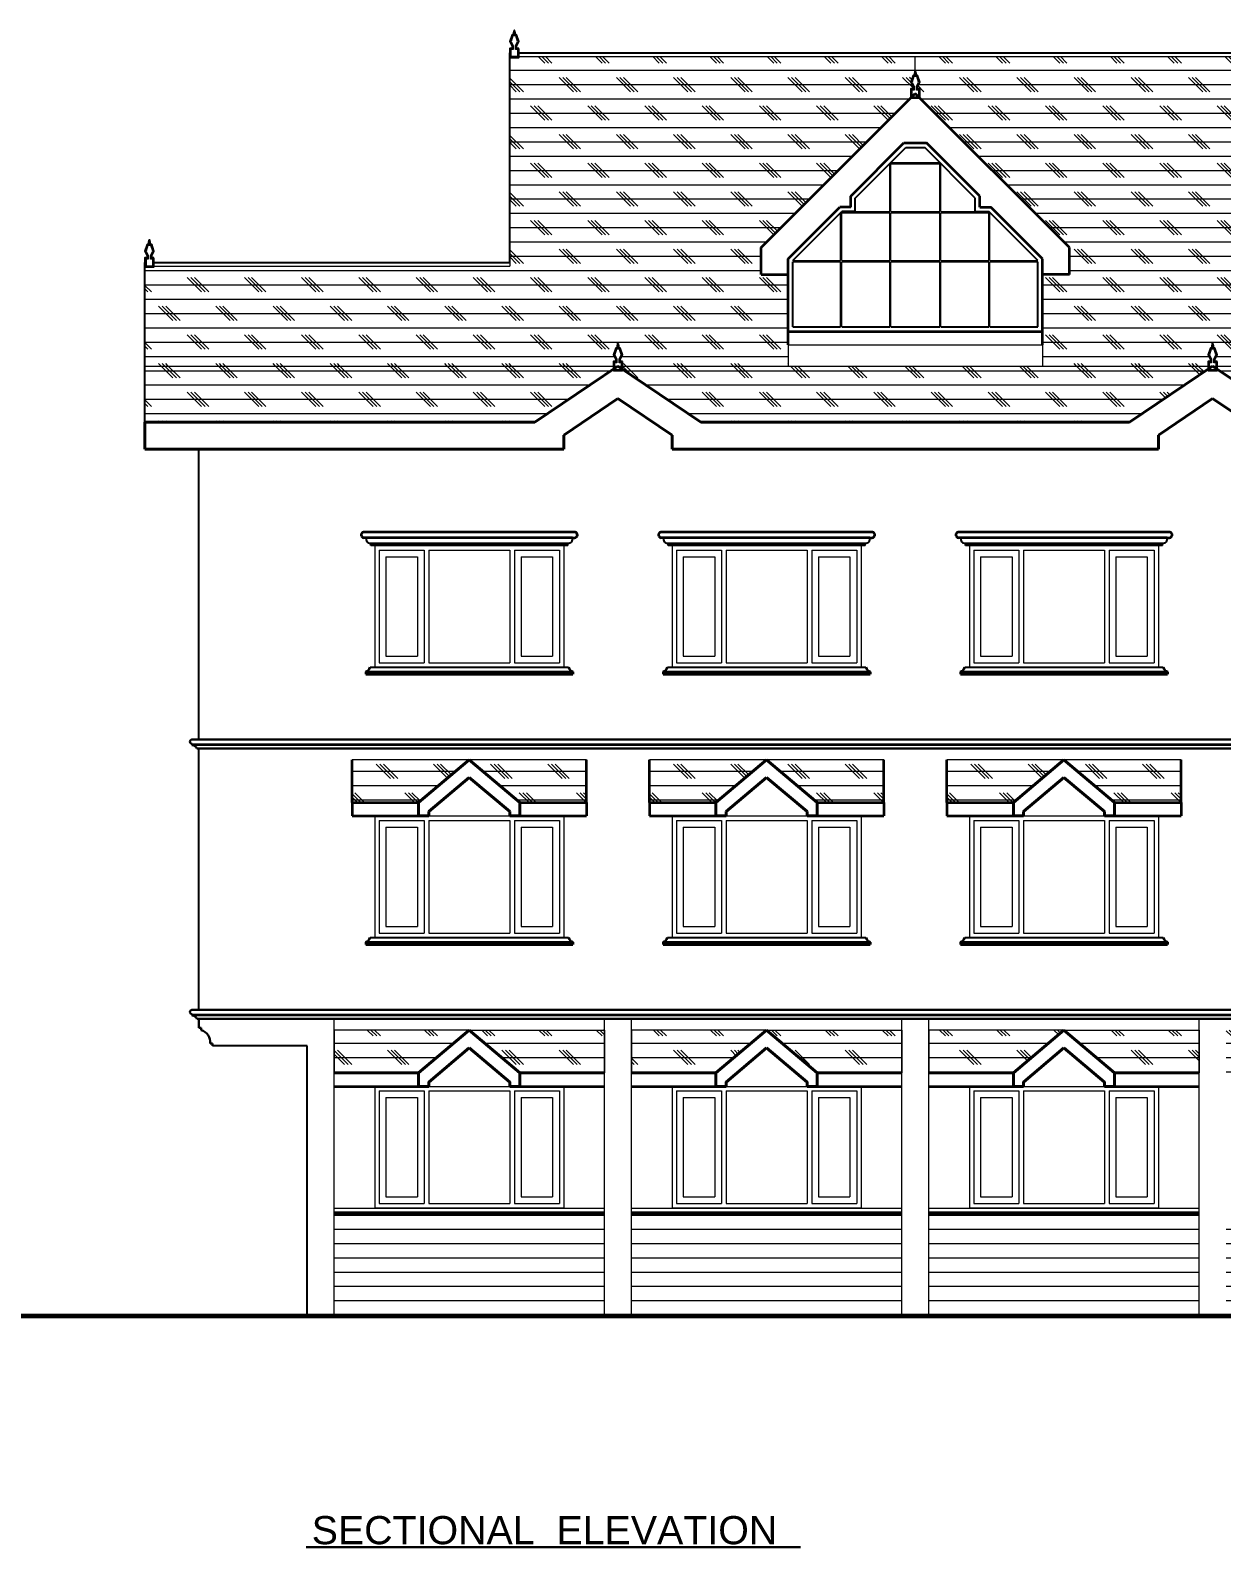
# Model space of a CAD drawing. Header units: millimetres. Extents: x -43527 to -16485, y 19062 to 36467.
# Drawn here: x -19828 to -18506, y 19268 to 20952 of the extents above; entities that cross this region are included whole.
import ezdxf

# ---------------------------------------------------------------- set-up
doc = ezdxf.new("R2010")
doc.units = ezdxf.units.MM
doc.header["$LTSCALE"] = 10
for name, color, linetype, lineweight in [('35', 140, 'Continuous', 35), ('ELE-1', 200, 'Continuous', 25), ('ELE-2', 210, 'Continuous', 30), ('elevation', 2, 'Continuous', 20), ('GLASS', 151, 'Continuous', 20), ('ROOF', 3, 'Continuous', 25), ('SEC.', 140, 'Continuous', 40), ('TEXT', 6, 'Continuous', 25), ('THI.', 5, 'Continuous', 60), ('THIN', 241, 'Continuous', 5), ('THIN-2', 54, 'Continuous', 9), ('WALL', 4, 'Continuous', 40), ('WALL  HATCH', 8, 'Continuous', 5), ('WIN', 1, 'Continuous', 20)]:
    doc.layers.add(name, color=color, linetype=linetype, lineweight=lineweight)
doc.styles.get("Standard").update_dxf_attribs({"font": 'arial.ttf', "height": 18})
pattern_1 = [(0, (197.594, 0), (0, 15.875), []), (135, (205.53, -7.938), (-31.750014, -31.750014), [22.45065, -22.45065]), (135, (209.5, -7.938), (-31.750014, -31.750014), [22.45065, -22.45065]), (135, (213.47, -7.938), (-31.750014, -31.750014), [22.45065, -22.45065])]

msp = doc.modelspace()

# ---------------------------------------------------------------- hatches: boundary and pattern name
at = {"layer": 'THIN'}
h = msp.add_hatch(dxfattribs=at)
h.set_pattern_fill('CORK', color=256, scale=5, style=0)
h.set_pattern_definition(pattern_1)
h.paths.add_polyline_path([(-18851.038, 20876.647), (-18851.038, 20886.647), (-18848.538, 20886.647), (-18848.538, 20889.147), (-18851.038, 20894.147), (-18848.538, 20901.647), (-18847.288, 20901.647), (-18846.538, 20906.147, -0.41421356), (-18846.038, 20906.647), (-18846.038, 20922.647), (-19286.038, 20922.647), (-19286.038, 20921.647), (-19296.038, 20921.647), (-19296.038, 20694.147), (-19296.038, 20690.147), (-19691.038, 20690.147), (-19691.038, 20689.147), (-19701.038, 20689.147), (-19701.038, 20579.147), (-19181.038, 20579.147), (-19181.038, 20584.147), (-19178.538, 20584.147), (-19178.538, 20586.647), (-19181.038, 20591.647), (-19178.538, 20599.147), (-19177.288, 20599.147), (-19176.538, 20603.647, -1), (-19175.538, 20603.647), (-19174.788, 20599.147), (-19173.538, 20599.147), (-19171.038, 20591.647), (-19173.538, 20586.647), (-19173.538, 20584.147), (-19171.038, 20584.147), (-19171.038, 20579.147), (-18987.038, 20579.147), (-18987.038, 20602.647), (-18987.038, 20680.647), (-19017.038, 20680.647), (-19017.038, 20710.647)])
h.paths.add_polyline_path([(-18521.038, 20575.775), (-18521.038, 20579.147), (-19171.038, 20579.147), (-19171.038, 20575.775), (-19083.906, 20517.015), (-18608.17, 20517.015)])
h = msp.add_hatch(dxfattribs=at)
h.set_pattern_fill('CORK', color=256, scale=5, style=0)
h.set_pattern_definition(pattern_1)
h.paths.add_polyline_path([(-18846.038, 20922.647), (-18846.038, 20906.647, -0.41421356), (-18845.538, 20906.147), (-18844.788, 20901.647), (-18843.538, 20901.647), (-18841.038, 20894.147), (-18843.538, 20889.147), (-18843.538, 20886.647), (-18841.038, 20886.647), (-18841.038, 20876.647), (-18675.038, 20710.647), (-18675.038, 20680.647), (-18705.038, 20680.647), (-18705.038, 20602.647), (-18705.038, 20579.147), (-18521.038, 20579.147), (-18521.038, 20584.147), (-18518.538, 20584.147), (-18518.538, 20586.647), (-18521.038, 20591.647), (-18518.538, 20599.147), (-18517.288, 20599.147), (-18516.538, 20603.647, -1), (-18515.538, 20603.647), (-18514.788, 20599.147), (-18513.538, 20599.147), (-18511.038, 20591.647), (-18513.538, 20586.647), (-18513.538, 20584.147), (-18511.038, 20584.147), (-18511.038, 20579.147), (-18327.038, 20579.147), (-18327.038, 20602.647), (-18327.038, 20680.647), (-18357.038, 20680.647), (-18357.038, 20710.647), (-18191.038, 20876.647), (-18191.038, 20886.647), (-18188.538, 20886.647), (-18188.538, 20889.147), (-18191.038, 20894.147), (-18188.538, 20901.647), (-18187.288, 20901.647), (-18186.538, 20906.147, -0.41421356), (-18186.038, 20906.647), (-18185.285, 20922.647)])
h.paths.add_polyline_path([(-18185.285, 20922.647), (-18186.038, 20906.647, -0.41421356), (-18185.538, 20906.147), (-18184.788, 20901.647), (-18183.538, 20901.647), (-18181.038, 20894.147), (-18183.538, 20889.147), (-18183.538, 20886.647), (-18181.038, 20886.647), (-18181.038, 20876.647), (-18015.038, 20710.647), (-18015.038, 20680.647), (-18045.038, 20680.647), (-18045.038, 20602.647), (-18045.038, 20579.147), (-18009.862, 20579.147), (-17865.805, 20723.203), (-17771.519, 20628.917), (-17340.269, 20628.917), (-17340.269, 20744.515), (-17350.269, 20744.515), (-17350.269, 20745.515), (-17736.038, 20745.515), (-17736.038, 20749.515), (-17736.038, 20921.647), (-17746.038, 20921.647), (-17746.038, 20922.647)])
h.paths.add_polyline_path([(-18511.038, 20579.147), (-18511.038, 20575.775), (-18423.906, 20517.015), (-18071.994, 20517.015), (-18009.862, 20579.147)])
h = msp.add_hatch(dxfattribs=at)
h.set_pattern_fill('CORK', color=256, scale=5, style=0)
h.set_pattern_definition(pattern_1)
h.paths.add_polyline_path([(-19701.038, 20579.147), (-19701.038, 20517.015), (-19268.17, 20517.015), (-19181.038, 20575.775), (-19181.038, 20579.147)])
h = msp.add_hatch(dxfattribs=at)
h.set_pattern_fill('CORK', color=256, scale=5, style=0)
h.set_pattern_definition([(0, (-132.406, 0), (0, 15.875), []), (135, (-124.47, -7.938), (-31.750014, -31.750014), [22.45065, -22.45065]), (135, (-120.5, -7.938), (-31.750014, -31.750014), [22.45065, -22.45065]), (135, (-116.53, -7.938), (-31.750014, -31.750014), [22.45065, -22.45065])])
h.paths.add_polyline_path([(-19471.038, 20142.383), (-19471.038, 20094.883), (-19397.237, 20094.883), (-19341.038, 20142.383)])
h.paths.add_polyline_path([(-19341.038, 20142.383), (-19284.839, 20094.883), (-19211.038, 20094.883), (-19211.038, 20142.383)])
h = msp.add_hatch(dxfattribs=at)
h.set_pattern_fill('CORK', color=256, scale=5, style=0)
h.set_pattern_definition(pattern_1)
h.paths.add_polyline_path([(-19141.038, 20142.383), (-19141.038, 20094.883), (-19067.237, 20094.883), (-19011.038, 20142.383)])
h.paths.add_polyline_path([(-19011.038, 20142.383), (-18954.839, 20094.883), (-18881.038, 20094.883), (-18881.038, 20142.383)])
h = msp.add_hatch(dxfattribs=at)
h.set_pattern_fill('CORK', color=256, scale=5, style=0)
h.set_pattern_definition([(0, (527.594, 4e-12), (0, 15.875), []), (135, (535.53, -7.937), (-31.750014, -31.750014), [22.45065, -22.45065]), (135, (539.5, -7.937), (-31.750014, -31.750014), [22.45065, -22.45065]), (135, (543.47, -7.937), (-31.750014, -31.750014), [22.45065, -22.45065])])
h.paths.add_polyline_path([(-18811.038, 20142.383), (-18811.038, 20094.883), (-18737.237, 20094.883), (-18681.038, 20142.383)])
h.paths.add_polyline_path([(-18681.038, 20142.383), (-18624.839, 20094.883), (-18551.038, 20094.883), (-18551.038, 20142.383)])
h = msp.add_hatch(dxfattribs=at)
h.set_pattern_fill('CORK', color=256, scale=5, style=0)
h.set_pattern_definition(pattern_1)
h.paths.add_polyline_path([(-19341.038, 19842.383), (-19284.839, 19794.883), (-19191.038, 19794.883), (-19191.038, 19842.383)])
h.paths.add_polyline_path([(-19491.038, 19842.383), (-19491.038, 19794.883), (-19397.237, 19794.883), (-19341.038, 19842.383)])
h = msp.add_hatch(dxfattribs=at)
h.set_pattern_fill('CORK', color=256, scale=5, style=0)
h.set_pattern_definition(pattern_1)
h.paths.add_polyline_path([(-19011.038, 19842.383), (-18954.839, 19794.883), (-18861.038, 19794.883), (-18861.038, 19842.383)])
h.paths.add_polyline_path([(-19161.038, 19842.383), (-19161.038, 19794.883), (-19067.237, 19794.883), (-19011.038, 19842.383)])
h.paths.add_polyline_path([(-18831.038, 19842.383), (-18831.038, 19794.883), (-18737.237, 19794.883), (-18681.038, 19842.383)])
h.paths.add_polyline_path([(-18681.038, 19842.383), (-18624.839, 19794.883), (-18531.038, 19794.883), (-18531.038, 19842.383)])
h.paths.add_polyline_path([(-18501.038, 19842.383), (-18501.038, 19794.883), (-18407.237, 19794.883), (-18351.038, 19842.383)])
h.paths.add_polyline_path([(-18294.839, 19794.883), (-18201.038, 19794.883), (-18201.038, 19842.383), (-18351.038, 19842.383)])
at = {"layer": 'WALL  HATCH'}
h = msp.add_hatch(dxfattribs=at)
h.set_pattern_fill('LINE', color=256, scale=5, style=0)
h.set_pattern_definition([(0, (197.594, 0), (0, 15.875), [])])
h.paths.add_polyline_path([(-18831.038, 19637.383), (-18831.038, 19524.883), (-18531.038, 19524.883), (-18531.038, 19637.383)])
h.paths.add_polyline_path([(-18501.038, 19637.383), (-18501.038, 19524.883), (-18201.038, 19524.883), (-18201.038, 19637.383)])
h.paths.add_polyline_path([(-19161.038, 19637.383), (-19161.038, 19524.883), (-18861.038, 19524.883), (-18861.038, 19637.383)])
h.paths.add_polyline_path([(-19491.038, 19637.383), (-19491.038, 19524.883), (-19191.038, 19524.883), (-19191.038, 19637.383)])

# ---------------------------------------------------------------- linework, layer by layer
at = {"layer": '35'}
for p, q in [((-19017.038, 20710.647), (-18846.038, 20881.647)), ((-18675.038, 20710.647), (-18846.038, 20881.647)), ((-18917.638, 20767.621), (-18858.611, 20826.647)), ((-18858.611, 20826.647), (-18833.464, 20826.647)), ((-18774.438, 20767.621), (-18833.464, 20826.647)), ((-18917.638, 20755.55), (-18917.638, 20767.621)), ((-18774.438, 20755.55), (-18774.438, 20767.621)), ((-18987.038, 20698.221), (-18929.709, 20755.55)), ((-18917.638, 20755.55), (-18929.709, 20755.55)), ((-18774.438, 20755.55), (-18762.367, 20755.55)), ((-18705.038, 20698.221), (-18762.367, 20755.55)), ((-19017.038, 20680.647), (-19017.038, 20710.647)), ((-18675.038, 20680.647), (-18675.038, 20710.647)), ((-18987.038, 20602.647), (-18987.038, 20698.221)), ((-18705.038, 20602.647), (-18705.038, 20698.221)), ((-19017.038, 20680.647), (-18987.038, 20680.647)), ((-18675.038, 20680.647), (-18705.038, 20680.647)), ((-18987.038, 20617.647), (-18705.038, 20617.647)), ((-19223.574, 20394.883), (-19458.502, 20394.883)), ((-19455.438, 20388.684), (-19457.938, 20388.684)), ((-19226.622, 20388.633), (-19455.454, 20388.633)), ((-19226.637, 20388.684), (-19224.137, 20388.684)), ((-18893.574, 20394.883), (-19128.502, 20394.883)), ((-19125.438, 20388.684), (-19127.938, 20388.684)), ((-18896.622, 20388.633), (-19125.454, 20388.633)), ((-18896.637, 20388.684), (-18894.137, 20388.684)), ((-18563.574, 20394.883), (-18798.502, 20394.883)), ((-18795.438, 20388.684), (-18797.938, 20388.684)), ((-18566.622, 20388.633), (-18795.454, 20388.633)), ((-18566.637, 20388.684), (-18564.137, 20388.684)), ((-19456.038, 20239.883), (-19456.038, 20237.383)), ((-19456.038, 20239.883), (-19226.038, 20239.883)), ((-19456.038, 20237.383), (-19226.038, 20237.383)), ((-19226.038, 20239.883), (-19226.038, 20237.383)), ((-19126.038, 20239.883), (-19126.038, 20237.383)), ((-19126.038, 20239.883), (-18896.038, 20239.883)), ((-19126.038, 20237.383), (-18896.038, 20237.383)), ((-18896.038, 20239.883), (-18896.038, 20237.383)), ((-18796.038, 20239.883), (-18796.038, 20237.383)), ((-18796.038, 20239.883), (-18566.038, 20239.883)), ((-18796.038, 20237.383), (-18566.038, 20237.383)), ((-18566.038, 20239.883), (-18566.038, 20237.383)), ((-19471.038, 20094.883), (-19471.038, 20142.383)), ((-19211.038, 20094.883), (-19211.038, 20142.383)), ((-19141.038, 20094.883), (-19141.038, 20142.383)), ((-18881.038, 20094.883), (-18881.038, 20142.383)), ((-18811.038, 20094.883), (-18811.038, 20142.383)), ((-18551.038, 20094.883), (-18551.038, 20142.383)), ((-19471.038, 20094.883), (-19397.237, 20094.883)), ((-19471.038, 20094.883), (-19471.038, 20079.883)), ((-19284.839, 20094.883), (-19211.038, 20094.883)), ((-19211.038, 20094.883), (-19211.038, 20079.883)), ((-19141.038, 20094.883), (-19067.237, 20094.883)), ((-19141.038, 20094.883), (-19141.038, 20079.883)), ((-18954.839, 20094.883), (-18881.038, 20094.883)), ((-18881.038, 20094.883), (-18881.038, 20079.883)), ((-18811.038, 20094.883), (-18737.237, 20094.883)), ((-18811.038, 20094.883), (-18811.038, 20079.883)), ((-18624.839, 20094.883), (-18551.038, 20094.883)), ((-18551.038, 20094.883), (-18551.038, 20079.883)), ((-19471.038, 20079.883), (-19397.237, 20079.883)), ((-19284.839, 20079.883), (-19211.038, 20079.883)), ((-19141.038, 20079.883), (-19067.237, 20079.883)), ((-19116.038, 20079.883), (-19067.237, 20079.883)), ((-18954.839, 20079.883), (-18881.038, 20079.883)), ((-18954.839, 20079.883), (-18906.038, 20079.883)), ((-18811.038, 20079.883), (-18737.237, 20079.883)), ((-18624.839, 20079.883), (-18551.038, 20079.883)), ((-19456.038, 19939.883), (-19226.038, 19939.883)), ((-19456.038, 19939.883), (-19456.038, 19937.383)), ((-19456.038, 19937.383), (-19226.038, 19937.383)), ((-19226.038, 19939.883), (-19226.038, 19937.383)), ((-19126.038, 19939.883), (-18896.038, 19939.883)), ((-19126.038, 19939.883), (-19126.038, 19937.383)), ((-19126.038, 19937.383), (-18896.038, 19937.383)), ((-18896.038, 19939.883), (-18896.038, 19937.383)), ((-18796.038, 19939.883), (-18566.038, 19939.883)), ((-18796.038, 19939.883), (-18796.038, 19937.383)), ((-18796.038, 19937.383), (-18566.038, 19937.383)), ((-18566.038, 19939.883), (-18566.038, 19937.383)), ((-19491.038, 19794.883), (-19397.237, 19794.883)), ((-19284.839, 19794.883), (-19191.038, 19794.883)), ((-19161.038, 19794.883), (-19067.237, 19794.883)), ((-18954.839, 19794.883), (-18861.038, 19794.883)), ((-18831.038, 19794.883), (-18737.237, 19794.883)), ((-18624.839, 19794.883), (-18531.038, 19794.883)), ((-19491.038, 19779.883), (-19397.237, 19779.883)), ((-19284.839, 19779.883), (-19191.038, 19779.883)), ((-19161.038, 19779.883), (-19067.237, 19779.883)), ((-18954.839, 19779.883), (-18861.038, 19779.883)), ((-18831.038, 19779.883), (-18737.237, 19779.883)), ((-18624.839, 19779.883), (-18531.038, 19779.883))]:
    msp.add_line(p, q, dxfattribs=at)
for centre, radius, start, end in [((-19457.938, 20391.809), 3.125, 100.394219, 270), ((-19224.137, 20391.809), 3.125, 270, 79.605781), ((-19127.938, 20391.809), 3.125, 100.394219, 270), ((-18894.137, 20391.809), 3.125, 270, 79.605781), ((-18797.938, 20391.809), 3.125, 100.394219, 270), ((-18564.137, 20391.809), 3.125, 270, 79.605781), ((-19457.791, 20246.636), 6.977, 284.551912, 345.448088), ((-19224.285, 20246.636), 6.977, 194.551912, 255.448088), ((-19127.791, 20246.636), 6.977, 284.551912, 345.448088), ((-18894.285, 20246.636), 6.977, 194.551912, 255.448088), ((-18797.791, 20246.636), 6.977, 284.551912, 345.448088), ((-18564.285, 20246.636), 6.977, 194.551912, 255.448088), ((-19457.791, 19946.636), 6.977, 284.551912, 345.448088), ((-19224.285, 19946.636), 6.977, 194.551912, 255.448088), ((-19127.791, 19946.636), 6.977, 284.551912, 345.448088), ((-18894.285, 19946.636), 6.977, 194.551912, 255.448088), ((-18797.791, 19946.636), 6.977, 284.551912, 345.448088), ((-18564.285, 19946.636), 6.977, 194.551912, 255.448088)]:
    msp.add_arc(centre, radius, start, end, dxfattribs=at)
at = {"layer": 'ELE-1'}
for p, q in [((-19641.038, 20164.883), (-19641.038, 20487.015)), ((-19641.038, 19864.883), (-19641.038, 20154.883)), ((-19521.038, 19824.883), (-19626.038, 19824.883)), ((-19521.038, 19524.883), (-19521.038, 19824.883))]:
    msp.add_line(p, q, dxfattribs=at)
at = {"layer": 'ELE-2'}
for p, q in [((-18201.038, 20164.883), (-19648.538, 20164.883)), ((-19648.538, 20159.883), (-19648.538, 20158.633)), ((-19641.038, 20154.883), (-19643.538, 20154.883)), ((-18201.038, 20154.883), (-19641.038, 20154.883)), ((-18201.038, 19864.883), (-19648.538, 19864.883)), ((-19648.538, 19859.883), (-19648.538, 19858.633)), ((-19641.038, 19854.883), (-19643.538, 19854.883)), ((-19641.038, 19844.883), (-19641.038, 19854.883)), ((-18201.038, 19854.883), (-19641.038, 19854.883)), ((-19638.538, 19844.883), (-19641.038, 19844.883)), ((-19638.538, 19842.383), (-19638.538, 19844.883)), ((-19626.038, 19827.383), (-19628.538, 19827.383)), ((-19626.038, 19824.883), (-19626.038, 19827.383)), ((-19491.038, 19639.883), (-19191.038, 19639.883)), ((-19491.038, 19637.383), (-19191.038, 19637.383)), ((-19161.038, 19639.883), (-18861.038, 19639.883)), ((-19161.038, 19637.383), (-18861.038, 19637.383)), ((-18831.038, 19639.883), (-18531.038, 19639.883)), ((-18831.038, 19637.383), (-18531.038, 19637.383))]:
    msp.add_line(p, q, dxfattribs=at)
for centre, radius, start, end in [((-19648.538, 20162.383), 2.5, 90, 270), ((-19649.026, 20152.773), 5.88, 21.024576, 85.235628), ((-19648.538, 19862.383), 2.5, 90, 270), ((-19649.026, 19852.773), 5.88, 21.024576, 85.235628), ((-19643.158, 19828.47), 14.66, 355.749507, 71.630628)]:
    msp.add_arc(centre, radius, start, end, dxfattribs=at)
at = {"layer": 'elevation'}
for p, q in [((-19236.038, 20244.883), (-19446.038, 20244.883)), ((-18906.038, 20244.883), (-19116.038, 20244.883)), ((-18576.038, 20244.883), (-18786.038, 20244.883)), ((-19211.038, 20142.383), (-19471.038, 20142.383)), ((-18881.038, 20142.383), (-19141.038, 20142.383)), ((-18551.038, 20142.383), (-18811.038, 20142.383)), ((-19236.038, 19944.883), (-19446.038, 19944.883)), ((-18906.038, 19944.883), (-19116.038, 19944.883)), ((-19341.038, 19842.383), (-19491.038, 19842.383)), ((-19491.038, 19842.383), (-19491.038, 19794.883)), ((-19341.038, 19842.383), (-19191.038, 19842.383)), ((-19191.038, 19842.383), (-19191.038, 19794.883)), ((-19011.038, 19842.383), (-19161.038, 19842.383)), ((-19161.038, 19842.383), (-19161.038, 19794.883)), ((-19011.038, 19842.383), (-18861.038, 19842.383)), ((-18861.038, 19842.383), (-18861.038, 19794.883)), ((-18681.038, 19842.383), (-18831.038, 19842.383)), ((-18831.038, 19842.383), (-18831.038, 19794.883)), ((-18681.038, 19842.383), (-18531.038, 19842.383)), ((-18531.038, 19842.383), (-18531.038, 19794.883)), ((-19236.038, 19644.883), (-19446.038, 19644.883)), ((-18906.038, 19644.883), (-19116.038, 19644.883)), ((-18576.038, 19644.883), (-18786.038, 19644.883)), ((-19522.073, 19269.28), (-18973.632, 19269.28)), ((-19522.073, 19268.03), (-18973.632, 19268.03))]:
    msp.add_line(p, q, dxfattribs=at)
for points in [[(-19290.847, 20945.397), (-19291.038, 20946.544), (-19291.229, 20945.397), (-19292.637, 20945.397), (-19294.688, 20939.243), (-19292.288, 20934.442), (-19292.288, 20930.397), (-19294.788, 20930.397), (-19294.788, 20922.897), (-19287.288, 20922.897), (-19287.288, 20930.397), (-19289.788, 20930.397), (-19289.788, 20934.442), (-19287.387, 20939.243), (-19289.439, 20945.397)], [(-18845.847, 20900.397), (-18846.038, 20901.544), (-18846.229, 20900.397), (-18847.637, 20900.397), (-18849.688, 20894.243), (-18847.288, 20889.442), (-18847.288, 20885.397), (-18849.788, 20885.397), (-18849.788, 20877.897), (-18842.288, 20877.897), (-18842.288, 20885.397), (-18844.788, 20885.397), (-18844.788, 20889.442), (-18842.387, 20894.243), (-18844.439, 20900.397)], [(-19695.847, 20712.897), (-19696.038, 20714.044), (-19696.229, 20712.897), (-19697.637, 20712.897), (-19699.688, 20706.743), (-19697.288, 20701.942), (-19697.288, 20697.897), (-19699.788, 20697.897), (-19699.788, 20690.397), (-19692.288, 20690.397), (-19692.288, 20697.897), (-19694.788, 20697.897), (-19694.788, 20701.942), (-19692.387, 20706.743), (-19694.439, 20712.897)], [(-19175.847, 20597.897), (-19176.038, 20599.044), (-19176.229, 20597.897), (-19177.637, 20597.897), (-19179.688, 20591.743), (-19177.288, 20586.942), (-19177.288, 20582.897), (-19179.788, 20582.897), (-19179.788, 20575.397), (-19172.288, 20575.397), (-19172.288, 20582.897), (-19174.788, 20582.897), (-19174.788, 20586.942), (-19172.387, 20591.743), (-19174.439, 20597.897)], [(-18515.847, 20597.897), (-18516.038, 20599.044), (-18516.229, 20597.897), (-18517.637, 20597.897), (-18519.688, 20591.743), (-18517.288, 20586.942), (-18517.288, 20582.897), (-18519.788, 20582.897), (-18519.788, 20575.397), (-18512.288, 20575.397), (-18512.288, 20582.897), (-18514.788, 20582.897), (-18514.788, 20586.942), (-18512.387, 20591.743), (-18514.439, 20597.897)]]:
    msp.add_lwpolyline(points, close=True, dxfattribs=at)
at = {"layer": 'GLASS'}
for p, q in [((-18874.488, 20750.55), (-18874.488, 20803.7)), ((-18873.238, 20804.95), (-18818.838, 20804.95)), ((-18873.238, 20803.7), (-18818.838, 20803.7)), ((-18873.238, 20750.55), (-18873.238, 20803.7)), ((-18818.838, 20750.55), (-18818.838, 20803.7)), ((-18817.588, 20750.55), (-18817.588, 20803.7)), ((-18928.888, 20696.15), (-18928.888, 20749.3)), ((-18927.638, 20749.3), (-18874.488, 20749.3)), ((-18927.638, 20696.15), (-18927.638, 20749.3)), ((-18912.638, 20750.55), (-18874.488, 20750.55)), ((-18874.488, 20696.15), (-18874.488, 20749.3)), ((-18873.238, 20750.55), (-18818.838, 20750.55)), ((-18873.238, 20749.3), (-18818.838, 20749.3)), ((-18873.238, 20696.15), (-18873.238, 20749.3)), ((-18818.838, 20696.15), (-18818.838, 20749.3)), ((-18817.588, 20750.55), (-18779.438, 20750.55)), ((-18817.588, 20749.3), (-18764.438, 20749.3)), ((-18817.588, 20696.15), (-18817.588, 20749.3)), ((-18764.438, 20696.15), (-18764.438, 20749.3)), ((-18763.188, 20696.15), (-18763.188, 20749.3)), ((-18982.038, 20696.15), (-18928.888, 20696.15)), ((-18982.038, 20694.9), (-18928.888, 20694.9)), ((-18928.888, 20622.647), (-18928.888, 20694.9)), ((-18927.638, 20696.15), (-18874.488, 20696.15)), ((-18927.638, 20622.647), (-18927.638, 20694.9)), ((-18927.638, 20694.9), (-18874.488, 20694.9)), ((-18874.488, 20622.647), (-18874.488, 20694.9)), ((-18873.238, 20696.15), (-18818.838, 20696.15)), ((-18873.238, 20622.647), (-18873.238, 20694.9)), ((-18873.238, 20694.9), (-18818.838, 20694.9)), ((-18818.838, 20622.647), (-18818.838, 20694.9)), ((-18817.588, 20696.15), (-18764.438, 20696.15)), ((-18817.588, 20622.647), (-18817.588, 20694.9)), ((-18817.588, 20694.9), (-18764.438, 20694.9)), ((-18764.438, 20622.647), (-18764.438, 20694.9)), ((-18763.188, 20696.15), (-18710.038, 20696.15)), ((-18763.188, 20622.647), (-18763.188, 20694.9)), ((-18763.188, 20694.9), (-18710.038, 20694.9))]:
    msp.add_line(p, q, dxfattribs=at)
at = {"layer": 'ROOF'}
for p, q in [((-19296.038, 20694.147), (-19296.038, 20926.647)), ((-19286.038, 20926.647), (-17746.038, 20926.647)), ((-18912.638, 20765.55), (-18856.54, 20821.647)), ((-18856.54, 20821.647), (-18835.535, 20821.647)), ((-18779.438, 20765.55), (-18835.535, 20821.647)), ((-18912.638, 20750.55), (-18912.638, 20765.55)), ((-18779.438, 20750.55), (-18779.438, 20765.55)), ((-18982.038, 20696.15), (-18927.638, 20750.55)), ((-18912.638, 20750.55), (-18927.638, 20750.55)), ((-18779.438, 20750.55), (-18764.438, 20750.55)), ((-18710.038, 20696.15), (-18764.438, 20750.55)), ((-19701.038, 20517.015), (-19701.038, 20694.147)), ((-19691.038, 20694.147), (-19296.038, 20694.147)), ((-18982.038, 20622.647), (-18982.038, 20694.9)), ((-18710.038, 20622.647), (-18710.038, 20694.9)), ((-18982.038, 20622.647), (-18928.888, 20622.647)), ((-18927.638, 20622.647), (-18874.488, 20622.647)), ((-18873.238, 20622.647), (-18818.838, 20622.647)), ((-18817.588, 20622.647), (-18764.438, 20622.647)), ((-18763.188, 20622.647), (-18710.038, 20622.647))]:
    msp.add_line(p, q, dxfattribs=at)
for points in [[(-19286.038, 20931.647), (-19288.538, 20931.647), (-19288.538, 20934.147), (-19286.038, 20939.147), (-19288.538, 20946.647), (-19289.788, 20946.647), (-19290.538, 20951.147, 1), (-19291.538, 20951.147), (-19292.288, 20946.647), (-19293.538, 20946.647), (-19296.038, 20939.147), (-19293.538, 20934.147), (-19293.538, 20931.647), (-19296.038, 20931.647), (-19296.038, 20921.647), (-19286.038, 20921.647), (-19286.038, 20931.647)], [(-18841.038, 20886.647), (-18843.538, 20886.647), (-18843.538, 20889.147), (-18841.038, 20894.147), (-18843.538, 20901.647), (-18844.788, 20901.647), (-18845.538, 20906.147, 1), (-18846.538, 20906.147), (-18847.288, 20901.647), (-18848.538, 20901.647), (-18851.038, 20894.147), (-18848.538, 20889.147), (-18848.538, 20886.647), (-18851.038, 20886.647), (-18851.038, 20876.647), (-18841.038, 20876.647), (-18841.038, 20886.647)], [(-19691.038, 20699.147), (-19693.538, 20699.147), (-19693.538, 20701.647), (-19691.038, 20706.647), (-19693.538, 20714.147), (-19694.788, 20714.147), (-19695.538, 20718.647, 1), (-19696.538, 20718.647), (-19697.288, 20714.147), (-19698.538, 20714.147), (-19701.038, 20706.647), (-19698.538, 20701.647), (-19698.538, 20699.147), (-19701.038, 20699.147), (-19701.038, 20689.147), (-19691.038, 20689.147), (-19691.038, 20699.147)], [(-19171.038, 20584.147), (-19173.538, 20584.147), (-19173.538, 20586.647), (-19171.038, 20591.647), (-19173.538, 20599.147), (-19174.788, 20599.147), (-19175.538, 20603.647, 1), (-19176.538, 20603.647), (-19177.288, 20599.147), (-19178.538, 20599.147), (-19181.038, 20591.647), (-19178.538, 20586.647), (-19178.538, 20584.147), (-19181.038, 20584.147), (-19181.038, 20574.147), (-19171.038, 20574.147), (-19171.038, 20584.147)], [(-18511.038, 20584.147), (-18513.538, 20584.147), (-18513.538, 20586.647), (-18511.038, 20591.647), (-18513.538, 20599.147), (-18514.788, 20599.147), (-18515.538, 20603.647, 1), (-18516.538, 20603.647), (-18517.288, 20599.147), (-18518.538, 20599.147), (-18521.038, 20591.647), (-18518.538, 20586.647), (-18518.538, 20584.147), (-18521.038, 20584.147), (-18521.038, 20574.147), (-18511.038, 20574.147), (-18511.038, 20584.147)]]:
    msp.add_lwpolyline(points, format="xyb", dxfattribs=at)
at = {"layer": 'SEC.'}
for p, q in [((-19268.17, 20517.015), (-19176.038, 20579.147)), ((-19083.906, 20517.015), (-19176.038, 20579.147)), ((-18608.17, 20517.015), (-18516.038, 20579.147)), ((-18423.906, 20517.015), (-18516.038, 20579.147)), ((-19236.038, 20502.5), (-19176.038, 20542.963)), ((-19116.038, 20502.5), (-19176.038, 20542.963)), ((-18576.038, 20502.5), (-18516.038, 20542.963)), ((-18456.038, 20502.5), (-18516.038, 20542.963)), ((-19701.038, 20517.015), (-19701.038, 20487.015)), ((-19701.038, 20517.015), (-19268.17, 20517.015)), ((-19083.906, 20517.015), (-18608.17, 20517.015)), ((-19236.038, 20487.015), (-19236.038, 20502.5)), ((-19116.038, 20487.015), (-19116.038, 20502.5)), ((-18576.038, 20487.015), (-18576.038, 20502.5)), ((-19701.038, 20487.015), (-19236.038, 20487.015)), ((-19116.038, 20487.015), (-18576.038, 20487.015))]:
    msp.add_line(p, q, dxfattribs=at)
at = {"layer": 'TEXT'}
for p, q in [((-19450.438, 20379.883), (-19450.438, 20382.434)), ((-19231.637, 20382.367), (-19450.438, 20382.367)), ((-19231.637, 20379.883), (-19450.438, 20379.883)), ((-19231.637, 20379.883), (-19231.637, 20382.434)), ((-19120.438, 20379.883), (-19120.438, 20382.434)), ((-18901.637, 20382.367), (-19120.438, 20382.367)), ((-18901.637, 20379.883), (-19120.438, 20379.883)), ((-18901.637, 20379.883), (-18901.637, 20382.434)), ((-18790.438, 20379.883), (-18790.438, 20382.434)), ((-18571.637, 20382.367), (-18790.438, 20382.367)), ((-18571.637, 20379.883), (-18790.438, 20379.883)), ((-18571.637, 20379.883), (-18571.637, 20382.434)), ((-19451.038, 20244.883), (-19231.038, 20244.883)), ((-19121.038, 20244.883), (-18901.038, 20244.883)), ((-18791.038, 20244.883), (-18571.038, 20244.883)), ((-19451.038, 19944.883), (-19231.038, 19944.883)), ((-19121.038, 19944.883), (-18901.038, 19944.883)), ((-18791.038, 19944.883), (-18571.038, 19944.883))]:
    msp.add_line(p, q, dxfattribs=at)
for centre, start, end in [((-19450.829, 20387.247), 162.6801, 274.639516), ((-19231.247, 20387.247), 265.360484, 17.3199), ((-19120.829, 20387.247), 162.6801, 274.639516), ((-18901.247, 20387.247), 265.360484, 17.3199), ((-18790.829, 20387.247), 162.6801, 274.639516), ((-18571.247, 20387.247), 265.360484, 17.3199)]:
    msp.add_arc(centre, 4.828, start, end, dxfattribs=at)
at = {"layer": 'THI.'}
msp.add_line((-18191.038, 19524.883), (-19893.129, 19524.883), dxfattribs=at)
at = {"layer": 'THIN'}
for p, q in [((-18846.038, 20906.647), (-18846.038, 20922.647)), ((-18987.038, 20602.647), (-18705.038, 20602.647)), ((-18987.038, 20602.647), (-18987.038, 20579.147)), ((-18705.038, 20602.647), (-18705.038, 20579.147)), ((-19648.538, 20159.883), (-18201.038, 20159.883)), ((-19648.538, 20158.633), (-18201.038, 20158.633)), ((-19648.538, 19859.883), (-18201.038, 19859.883)), ((-19648.538, 19858.633), (-18201.038, 19858.633))]:
    msp.add_line(p, q, dxfattribs=at)
at = {"layer": 'THIN-2'}
for p, q in [((-19286.038, 20922.647), (-17746.038, 20922.647)), ((-19296.038, 20694.147), (-19296.038, 20690.147)), ((-19691.038, 20690.147), (-19296.038, 20690.147)), ((-19433.538, 20367.383), (-19433.538, 20257.383)), ((-19433.538, 20367.383), (-19398.538, 20367.383)), ((-19398.538, 20367.383), (-19398.538, 20257.383)), ((-19283.538, 20367.383), (-19248.538, 20367.383)), ((-19283.538, 20367.383), (-19283.538, 20257.383)), ((-19248.538, 20367.383), (-19248.538, 20257.383)), ((-19103.538, 20367.383), (-19103.538, 20257.383)), ((-19103.538, 20367.383), (-19068.538, 20367.383)), ((-19068.538, 20367.383), (-19068.538, 20257.383)), ((-18953.538, 20367.383), (-18953.538, 20257.383)), ((-18953.538, 20367.383), (-18918.538, 20367.383)), ((-18918.538, 20367.383), (-18918.538, 20257.383)), ((-18773.538, 20367.383), (-18773.538, 20257.383)), ((-18773.538, 20367.383), (-18738.538, 20367.383)), ((-18738.538, 20367.383), (-18738.538, 20257.383)), ((-18623.538, 20367.383), (-18623.538, 20257.383)), ((-18623.538, 20367.383), (-18588.538, 20367.383)), ((-18588.538, 20367.383), (-18588.538, 20257.383)), ((-19433.538, 20257.383), (-19398.538, 20257.383)), ((-19283.538, 20257.383), (-19248.538, 20257.383)), ((-19103.538, 20257.383), (-19068.538, 20257.383)), ((-18953.538, 20257.383), (-18918.538, 20257.383)), ((-18773.538, 20257.383), (-18738.538, 20257.383)), ((-18623.538, 20257.383), (-18588.538, 20257.383)), ((-19433.538, 20067.383), (-19433.538, 19957.383)), ((-19433.538, 20067.383), (-19398.538, 20067.383)), ((-19398.538, 20067.383), (-19398.538, 19957.383)), ((-19283.538, 20067.383), (-19248.538, 20067.383)), ((-19283.538, 20067.383), (-19283.538, 19957.383)), ((-19248.538, 20067.383), (-19248.538, 19957.383)), ((-19103.538, 20067.383), (-19103.538, 19957.383)), ((-19103.538, 20067.383), (-19068.538, 20067.383)), ((-19068.538, 20067.383), (-19068.538, 19957.383)), ((-18953.538, 20067.383), (-18953.538, 19957.383)), ((-18953.538, 20067.383), (-18918.538, 20067.383)), ((-18918.538, 20067.383), (-18918.538, 19957.383)), ((-18773.538, 20067.383), (-18773.538, 19957.383)), ((-18773.538, 20067.383), (-18738.538, 20067.383)), ((-18738.538, 20067.383), (-18738.538, 19957.383)), ((-18623.538, 20067.383), (-18623.538, 19957.383)), ((-18623.538, 20067.383), (-18588.538, 20067.383)), ((-18588.538, 20067.383), (-18588.538, 19957.383)), ((-19433.538, 19957.383), (-19398.538, 19957.383)), ((-19283.538, 19957.383), (-19248.538, 19957.383)), ((-19103.538, 19957.383), (-19068.538, 19957.383)), ((-18953.538, 19957.383), (-18918.538, 19957.383)), ((-18773.538, 19957.383), (-18738.538, 19957.383)), ((-18623.538, 19957.383), (-18588.538, 19957.383)), ((-19491.038, 19524.883), (-19491.038, 19854.883)), ((-19191.038, 19524.883), (-19191.038, 19854.883)), ((-19161.038, 19524.883), (-19161.038, 19854.883)), ((-18861.038, 19524.883), (-18861.038, 19854.883)), ((-18831.038, 19524.883), (-18831.038, 19854.883)), ((-18531.038, 19524.883), (-18531.038, 19854.883)), ((-19433.538, 19767.383), (-19398.538, 19767.383)), ((-19433.538, 19767.383), (-19433.538, 19657.383)), ((-19398.538, 19767.383), (-19398.538, 19657.383)), ((-19283.538, 19767.383), (-19248.538, 19767.383)), ((-19283.538, 19767.383), (-19283.538, 19657.383)), ((-19248.538, 19767.383), (-19248.538, 19657.383)), ((-19103.538, 19767.383), (-19068.538, 19767.383)), ((-19103.538, 19767.383), (-19103.538, 19657.383)), ((-19068.538, 19767.383), (-19068.538, 19657.383)), ((-18953.538, 19767.383), (-18918.538, 19767.383)), ((-18953.538, 19767.383), (-18953.538, 19657.383)), ((-18918.538, 19767.383), (-18918.538, 19657.383)), ((-18773.538, 19767.383), (-18738.538, 19767.383)), ((-18773.538, 19767.383), (-18773.538, 19657.383)), ((-18738.538, 19767.383), (-18738.538, 19657.383)), ((-18623.538, 19767.383), (-18588.538, 19767.383)), ((-18623.538, 19767.383), (-18623.538, 19657.383)), ((-18588.538, 19767.383), (-18588.538, 19657.383)), ((-19433.538, 19657.383), (-19398.538, 19657.383)), ((-19283.538, 19657.383), (-19248.538, 19657.383)), ((-19103.538, 19657.383), (-19068.538, 19657.383)), ((-18953.538, 19657.383), (-18918.538, 19657.383)), ((-18773.538, 19657.383), (-18738.538, 19657.383)), ((-18623.538, 19657.383), (-18588.538, 19657.383))]:
    msp.add_line(p, q, dxfattribs=at)
at = {"layer": 'WALL'}
for p, q in [((-19397.237, 20094.883), (-19341.038, 20142.383)), ((-19284.839, 20094.883), (-19341.038, 20142.383)), ((-19067.237, 20094.883), (-19011.038, 20142.383)), ((-18954.839, 20094.883), (-19011.038, 20142.383)), ((-18737.237, 20094.883), (-18681.038, 20142.383)), ((-18624.839, 20094.883), (-18681.038, 20142.383)), ((-19386.051, 20084.697), (-19341.038, 20122.743)), ((-19296.024, 20084.697), (-19341.038, 20122.743)), ((-19056.051, 20084.697), (-19011.038, 20122.743)), ((-18966.024, 20084.697), (-19011.038, 20122.743)), ((-18726.051, 20084.697), (-18681.038, 20122.743)), ((-18636.024, 20084.697), (-18681.038, 20122.743)), ((-19397.237, 20094.883), (-19397.237, 20079.883)), ((-19284.839, 20094.883), (-19284.839, 20079.883)), ((-19067.237, 20094.883), (-19067.237, 20079.883)), ((-18954.839, 20094.883), (-18954.839, 20079.883)), ((-18737.237, 20094.883), (-18737.237, 20079.883)), ((-18624.839, 20094.883), (-18624.839, 20079.883)), ((-19397.237, 20079.883), (-19386.051, 20079.883)), ((-19386.051, 20084.697), (-19386.051, 20079.883)), ((-19296.024, 20084.697), (-19296.024, 20079.883)), ((-19296.024, 20079.883), (-19284.839, 20079.883)), ((-19067.237, 20079.883), (-19056.051, 20079.883)), ((-19056.051, 20084.697), (-19056.051, 20079.883)), ((-18966.024, 20084.697), (-18966.024, 20079.883)), ((-18966.024, 20079.883), (-18954.839, 20079.883)), ((-18737.237, 20079.883), (-18726.051, 20079.883)), ((-18726.051, 20084.697), (-18726.051, 20079.883)), ((-18636.024, 20084.697), (-18636.024, 20079.883)), ((-18636.024, 20079.883), (-18624.839, 20079.883)), ((-19397.237, 19794.883), (-19341.038, 19842.383)), ((-19284.839, 19794.883), (-19341.038, 19842.383)), ((-19067.237, 19794.883), (-19011.038, 19842.383)), ((-18954.839, 19794.883), (-19011.038, 19842.383)), ((-18737.237, 19794.883), (-18681.038, 19842.383)), ((-18624.839, 19794.883), (-18681.038, 19842.383)), ((-19386.051, 19784.697), (-19341.038, 19822.743)), ((-19296.024, 19784.697), (-19341.038, 19822.743)), ((-19056.051, 19784.697), (-19011.038, 19822.743)), ((-18966.024, 19784.697), (-19011.038, 19822.743)), ((-18726.051, 19784.697), (-18681.038, 19822.743)), ((-18636.024, 19784.697), (-18681.038, 19822.743)), ((-19397.237, 19794.883), (-19397.237, 19779.883)), ((-19386.051, 19784.883), (-19386.051, 19779.883)), ((-19296.024, 19784.883), (-19296.024, 19779.883)), ((-19284.839, 19794.883), (-19284.839, 19779.883)), ((-19067.237, 19794.883), (-19067.237, 19779.883)), ((-19056.051, 19784.883), (-19056.051, 19779.883)), ((-18966.024, 19784.883), (-18966.024, 19779.883)), ((-18954.839, 19794.883), (-18954.839, 19779.883)), ((-18737.237, 19794.883), (-18737.237, 19779.883)), ((-18726.051, 19784.883), (-18726.051, 19779.883)), ((-18636.024, 19784.883), (-18636.024, 19779.883)), ((-18624.839, 19794.883), (-18624.839, 19779.883)), ((-19397.237, 19779.883), (-19386.051, 19779.883)), ((-19296.024, 19779.883), (-19284.839, 19779.883)), ((-19067.237, 19779.883), (-19056.051, 19779.883)), ((-18966.024, 19779.883), (-18954.839, 19779.883)), ((-18737.237, 19779.883), (-18726.051, 19779.883)), ((-18636.024, 19779.883), (-18624.839, 19779.883))]:
    msp.add_line(p, q, dxfattribs=at)
at = {"layer": 'WIN'}
for p, q in [((-19701.038, 20579.147), (-18009.862, 20579.147)), ((-19446.038, 20379.883), (-19236.038, 20379.883)), ((-19446.038, 20379.883), (-19446.038, 20244.883)), ((-19441.038, 20374.883), (-19391.038, 20374.883)), ((-19441.038, 20374.883), (-19441.038, 20249.883)), ((-19391.038, 20374.883), (-19391.038, 20249.883)), ((-19386.038, 20374.883), (-19296.038, 20374.883)), ((-19386.038, 20374.883), (-19386.038, 20249.883)), ((-19296.038, 20374.883), (-19296.038, 20249.883)), ((-19291.038, 20374.883), (-19241.038, 20374.883)), ((-19291.038, 20374.883), (-19291.038, 20249.883)), ((-19241.038, 20374.883), (-19241.038, 20249.883)), ((-19236.038, 20379.883), (-19236.038, 20244.883)), ((-19116.038, 20379.883), (-19116.038, 20244.883)), ((-19116.038, 20379.883), (-18906.038, 20379.883)), ((-19111.038, 20374.883), (-19061.038, 20374.883)), ((-19111.038, 20374.883), (-19111.038, 20249.883)), ((-19061.038, 20374.883), (-19061.038, 20249.883)), ((-19056.038, 20374.883), (-18966.038, 20374.883)), ((-19056.038, 20374.883), (-19056.038, 20249.883)), ((-18966.038, 20374.883), (-18966.038, 20249.883)), ((-18961.038, 20374.883), (-18961.038, 20249.883)), ((-18961.038, 20374.883), (-18911.038, 20374.883)), ((-18911.038, 20374.883), (-18911.038, 20249.883)), ((-18906.038, 20379.883), (-18906.038, 20244.883)), ((-18786.038, 20379.883), (-18786.038, 20244.883)), ((-18786.038, 20379.883), (-18576.038, 20379.883)), ((-18781.038, 20374.883), (-18731.038, 20374.883)), ((-18781.038, 20374.883), (-18781.038, 20249.883)), ((-18731.038, 20374.883), (-18731.038, 20249.883)), ((-18726.038, 20374.883), (-18636.038, 20374.883)), ((-18726.038, 20374.883), (-18726.038, 20249.883)), ((-18636.038, 20374.883), (-18636.038, 20249.883)), ((-18631.038, 20374.883), (-18631.038, 20249.883)), ((-18631.038, 20374.883), (-18581.038, 20374.883)), ((-18581.038, 20374.883), (-18581.038, 20249.883)), ((-18576.038, 20379.883), (-18576.038, 20244.883)), ((-19441.038, 20249.883), (-19391.038, 20249.883)), ((-19386.038, 20249.883), (-19296.038, 20249.883)), ((-19291.038, 20249.883), (-19241.038, 20249.883)), ((-19111.038, 20249.883), (-19061.038, 20249.883)), ((-19056.038, 20249.883), (-18966.038, 20249.883)), ((-18961.038, 20249.883), (-18911.038, 20249.883)), ((-18781.038, 20249.883), (-18731.038, 20249.883)), ((-18726.038, 20249.883), (-18636.038, 20249.883)), ((-18631.038, 20249.883), (-18581.038, 20249.883)), ((-19446.038, 20079.883), (-19236.038, 20079.883)), ((-19446.038, 20079.883), (-19446.038, 19944.883)), ((-19441.038, 20074.883), (-19391.038, 20074.883)), ((-19441.038, 20074.883), (-19441.038, 19949.883)), ((-19391.038, 20074.883), (-19391.038, 19949.883)), ((-19386.038, 20074.883), (-19296.038, 20074.883)), ((-19386.038, 20074.883), (-19386.038, 19949.883)), ((-19296.038, 20074.883), (-19296.038, 19949.883)), ((-19291.038, 20074.883), (-19241.038, 20074.883)), ((-19291.038, 20074.883), (-19291.038, 19949.883)), ((-19241.038, 20074.883), (-19241.038, 19949.883)), ((-19236.038, 20079.883), (-19236.038, 19944.883)), ((-19116.038, 20079.883), (-19116.038, 19944.883)), ((-19111.038, 20074.883), (-19061.038, 20074.883)), ((-19111.038, 20074.883), (-19111.038, 19949.883)), ((-19061.038, 20074.883), (-19061.038, 19949.883)), ((-19056.051, 20079.883), (-18966.024, 20079.883)), ((-19056.038, 20074.883), (-18966.038, 20074.883)), ((-19056.038, 20074.883), (-19056.038, 19949.883)), ((-18966.038, 20074.883), (-18966.038, 19949.883)), ((-18961.038, 20074.883), (-18961.038, 19949.883)), ((-18961.038, 20074.883), (-18911.038, 20074.883)), ((-18911.038, 20074.883), (-18911.038, 19949.883)), ((-18906.038, 20079.883), (-18906.038, 19944.883)), ((-18786.038, 20079.883), (-18786.038, 19944.883)), ((-18786.038, 20079.883), (-18576.038, 20079.883)), ((-18781.038, 20074.883), (-18731.038, 20074.883)), ((-18781.038, 20074.883), (-18781.038, 19949.883)), ((-18731.038, 20074.883), (-18731.038, 19949.883)), ((-18726.038, 20074.883), (-18636.038, 20074.883)), ((-18726.038, 20074.883), (-18726.038, 19949.883)), ((-18636.038, 20074.883), (-18636.038, 19949.883)), ((-18631.038, 20074.883), (-18631.038, 19949.883)), ((-18631.038, 20074.883), (-18581.038, 20074.883)), ((-18581.038, 20074.883), (-18581.038, 19949.883)), ((-18576.038, 20079.883), (-18576.038, 19944.883)), ((-19441.038, 19949.883), (-19391.038, 19949.883)), ((-19386.038, 19949.883), (-19296.038, 19949.883)), ((-19291.038, 19949.883), (-19241.038, 19949.883)), ((-19111.038, 19949.883), (-19061.038, 19949.883)), ((-19056.038, 19949.883), (-18966.038, 19949.883)), ((-18961.038, 19949.883), (-18911.038, 19949.883)), ((-18576.038, 19944.883), (-18786.038, 19944.883)), ((-18781.038, 19949.883), (-18731.038, 19949.883)), ((-18726.038, 19949.883), (-18636.038, 19949.883)), ((-18631.038, 19949.883), (-18581.038, 19949.883)), ((-19446.038, 19779.883), (-19236.038, 19779.883)), ((-19446.038, 19779.883), (-19446.038, 19644.883)), ((-19441.038, 19774.883), (-19441.038, 19649.883)), ((-19441.038, 19774.883), (-19391.038, 19774.883)), ((-19391.038, 19774.883), (-19391.038, 19649.883)), ((-19386.038, 19774.883), (-19386.038, 19649.883)), ((-19386.038, 19774.883), (-19296.038, 19774.883)), ((-19296.038, 19774.883), (-19296.038, 19649.883)), ((-19291.038, 19774.883), (-19241.038, 19774.883)), ((-19291.038, 19774.883), (-19291.038, 19649.883)), ((-19241.038, 19774.883), (-19241.038, 19649.883)), ((-19236.038, 19779.883), (-19236.038, 19644.883)), ((-19116.038, 19779.883), (-18906.038, 19779.883)), ((-19116.038, 19779.883), (-19116.038, 19644.883)), ((-19111.038, 19774.883), (-19111.038, 19649.883)), ((-19111.038, 19774.883), (-19061.038, 19774.883)), ((-19061.038, 19774.883), (-19061.038, 19649.883)), ((-19056.038, 19774.883), (-19056.038, 19649.883)), ((-19056.038, 19774.883), (-18966.038, 19774.883)), ((-18966.038, 19774.883), (-18966.038, 19649.883)), ((-18961.038, 19774.883), (-18911.038, 19774.883)), ((-18961.038, 19774.883), (-18961.038, 19649.883)), ((-18911.038, 19774.883), (-18911.038, 19649.883)), ((-18906.038, 19779.883), (-18906.038, 19644.883)), ((-18786.038, 19779.883), (-18576.038, 19779.883)), ((-18786.038, 19779.883), (-18786.038, 19644.883)), ((-18781.038, 19774.883), (-18781.038, 19649.883)), ((-18781.038, 19774.883), (-18731.038, 19774.883)), ((-18731.038, 19774.883), (-18731.038, 19649.883)), ((-18726.038, 19774.883), (-18726.038, 19649.883)), ((-18726.038, 19774.883), (-18636.038, 19774.883)), ((-18636.038, 19774.883), (-18636.038, 19649.883)), ((-18631.038, 19774.883), (-18581.038, 19774.883)), ((-18631.038, 19774.883), (-18631.038, 19649.883)), ((-18581.038, 19774.883), (-18581.038, 19649.883)), ((-18576.038, 19779.883), (-18576.038, 19644.883)), ((-19441.038, 19649.883), (-19391.038, 19649.883)), ((-19386.038, 19649.883), (-19296.038, 19649.883)), ((-19291.038, 19649.883), (-19241.038, 19649.883)), ((-19111.038, 19649.883), (-19061.038, 19649.883)), ((-19056.038, 19649.883), (-18966.038, 19649.883)), ((-18961.038, 19649.883), (-18911.038, 19649.883)), ((-18781.038, 19649.883), (-18731.038, 19649.883)), ((-18726.038, 19649.883), (-18636.038, 19649.883)), ((-18631.038, 19649.883), (-18581.038, 19649.883)), ((-19491.038, 19644.883), (-19191.038, 19644.883)), ((-19161.038, 19644.883), (-18861.038, 19644.883)), ((-18831.038, 19644.883), (-18531.038, 19644.883))]:
    msp.add_line(p, q, dxfattribs=at)

# ---------------------------------------------------------------- texts
at = {"layer": 'TEXT'}
msp.add_text('SECTIONAL  ELEVATION', height=31.25, dxfattribs=at).set_placement((-19515.928, 19271.846))

doc.saveas('drawing.dxf')
